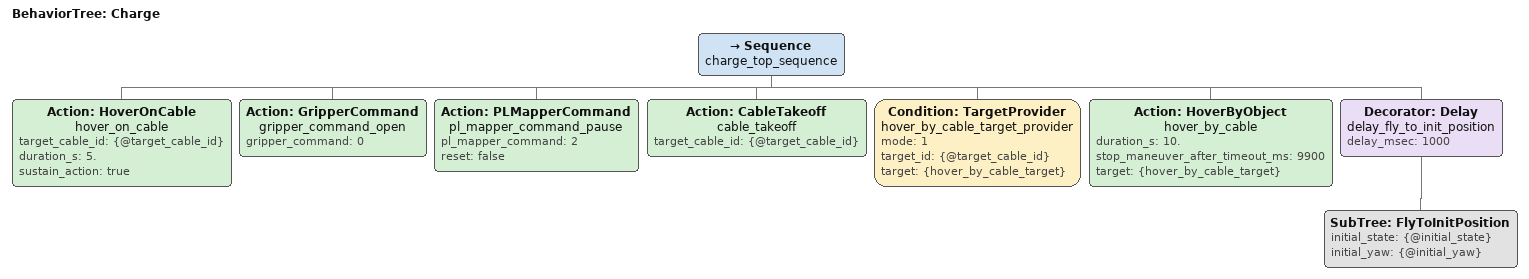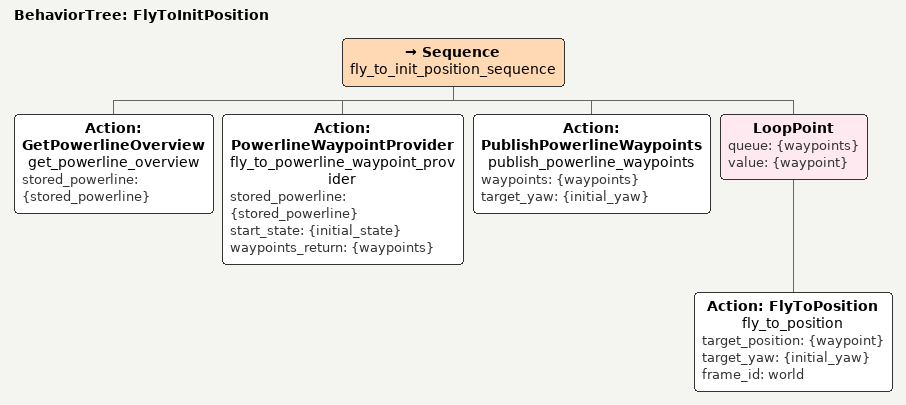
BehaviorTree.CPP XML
<root BTCPP_format="4" main_tree_to_execute="Charge">
     <BehaviorTree ID="Charge">
        <Sequence name="charge_top_sequence">

            <Action ID="HoverOnCable" name="hover_on_cable"
                  target_cable_id="{@target_cable_id}"
                  duration_s="5."
                  sustain_action="true"
            />

            <Action
                  ID="GripperCommand"
                  name="gripper_command_open"
                  gripper_command="0"
            />

            <Action
                ID="PLMapperCommand"
                name="pl_mapper_command_pause"
                pl_mapper_command="2"
                reset="false"
            />

            <Action
               ID="CableTakeoff"
               name="cable_takeoff"
               target_cable_id="{@target_cable_id}"
            />

            <Condition
                ID="TargetProvider"
                name="hover_by_cable_target_provider"
                mode="1"
                target_id="{@target_cable_id}"
                target="{hover_by_cable_target}"
            />

            <Action
                ID="HoverByObject"
                name="hover_by_cable"
                duration_s="10."
                stop_maneuver_after_timeout_ms="9900"
                target="{hover_by_cable_target}"
            />

            <Decorator ID="Delay" name="delay_fly_to_init_position" delay_msec="1000">
                <SubTree
                    ID="FlyToInitPosition"
                    initial_state="{@initial_state}"
                    initial_yaw="{@initial_yaw}"
                />
            </Decorator>

        </Sequence>
     </BehaviorTree>

     <BehaviorTree ID="FlyToInitPosition">
        <Sequence name="fly_to_init_position_sequence">
            <Action
                ID="GetPowerlineOverview"
                name="get_powerline_overview"
                stored_powerline="{stored_powerline}"
            />

            <Action
                ID="PowerlineWaypointProvider"
                name="fly_to_powerline_waypoint_provider"
                stored_powerline="{stored_powerline}"
                start_state="{initial_state}"
                waypoints_return="{waypoints}"
            />

            <Action
                ID="PublishPowerlineWaypoints"
                name="publish_powerline_waypoints"
                waypoints="{waypoints}"
                target_yaw="{initial_yaw}"
            />

            <LoopPoint queue="{waypoints}" value="{waypoint}">
                <Action
                    ID="FlyToPosition"
                    name="fly_to_position"
                    target_position="{waypoint}"
                    target_yaw="{initial_yaw}"
                    frame_id="world"
                />
            </LoopPoint>
        </Sequence>
     </BehaviorTree>

 </root>
